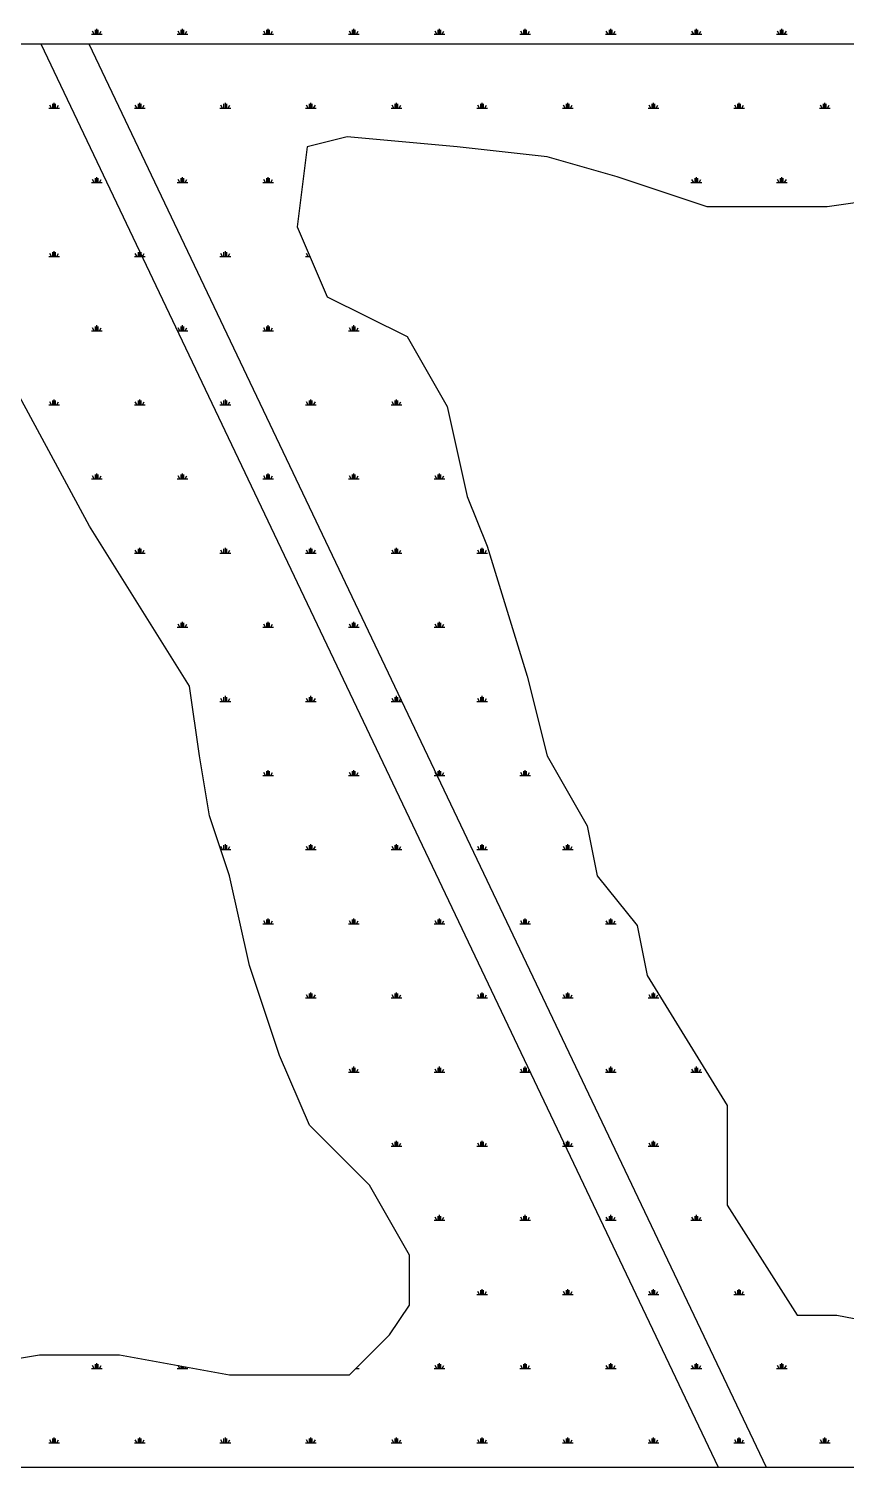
# Model space of a CAD drawing. Extents: x 0 to 23.8, y 0 to 31.4.
# Drawn here: x 8.251 to 10.637, y 17.038 to 21.239 of the extents above; entities that cross this region are included whole.
import ezdxf

# ---------------------------------------------------------------- set-up
doc = ezdxf.new("R2010")
doc.units = 0
doc.header["$LTSCALE"] = 0.39999
doc.header["$MEASUREMENT"] = 0
doc.layers.get('0').update_dxf_attribs({"linetype": 'CONTINUOUS'})
doc.layers.add('STRCTR', color=7, linetype='CONTINUOUS')

# ---------------------------------------------------------------- blocks, each defined once
blk = doc.blocks.new('*X0')
at = {"color": 0, "linetype": 'CONTINUOUS'}
for p, q in [((6.375, 21.4341), (6.4062, 21.4341)), ((6.3828, 21.4341), (6.3778, 21.4428)), ((6.3867, 21.4341), (6.3867, 21.4466)), ((6.3906, 21.4341), (6.3906, 21.4498)), ((6.3945, 21.4341), (6.3945, 21.4466)), ((6.3984, 21.4341), (6.4034, 21.4428)), ((6.625, 21.4341), (6.6562, 21.4341)), ((6.6328, 21.4341), (6.6278, 21.4428)), ((6.6367, 21.4341), (6.6367, 21.4466)), ((6.6406, 21.4341), (6.6406, 21.4498)), ((6.6445, 21.4341), (6.6445, 21.4466)), ((6.6484, 21.4341), (6.6534, 21.4428)), ((6.875, 21.4341), (6.9062, 21.4341)), ((6.8828, 21.4341), (6.8778, 21.4428)), ((6.8867, 21.4341), (6.8867, 21.4466)), ((6.8906, 21.4341), (6.8906, 21.4498)), ((6.8945, 21.4341), (6.8945, 21.4466)), ((6.8984, 21.4341), (6.9034, 21.4428)), ((7.125, 21.4341), (7.1562, 21.4341)), ((7.1328, 21.4341), (7.1278, 21.4428)), ((7.1367, 21.4341), (7.1367, 21.4466)), ((7.1406, 21.4341), (7.1406, 21.4498)), ((7.1445, 21.4341), (7.1445, 21.4466)), ((7.1484, 21.4341), (7.1534, 21.4428)), ((7.375, 21.4341), (7.4062, 21.4341)), ((7.3828, 21.4341), (7.3778, 21.4428)), ((7.3867, 21.4341), (7.3867, 21.4466)), ((7.3906, 21.4341), (7.3906, 21.4498)), ((7.3945, 21.4341), (7.3945, 21.4466)), ((7.3984, 21.4341), (7.4034, 21.4428)), ((7.625, 21.4341), (7.6562, 21.4341)), ((7.6328, 21.4341), (7.6278, 21.4428)), ((7.6367, 21.4341), (7.6367, 21.4466)), ((7.6406, 21.4341), (7.6406, 21.4498)), ((7.6445, 21.4341), (7.6445, 21.4466)), ((7.6484, 21.4341), (7.6534, 21.4428)), ((7.875, 21.4341), (7.9062, 21.4341)), ((7.8828, 21.4341), (7.8778, 21.4428)), ((7.8867, 21.4341), (7.8867, 21.4466)), ((7.8906, 21.4341), (7.8906, 21.4498)), ((7.8945, 21.4341), (7.8945, 21.4466)), ((7.8984, 21.4341), (7.9034, 21.4428)), ((8.125, 21.4341), (8.1562, 21.4341)), ((8.1328, 21.4341), (8.1278, 21.4428)), ((8.1367, 21.4341), (8.1367, 21.4466)), ((8.1406, 21.4341), (8.1406, 21.4498)), ((8.1445, 21.4341), (8.1445, 21.4466)), ((8.1484, 21.4341), (8.1534, 21.4428)), ((8.375, 21.4341), (8.4062, 21.4341)), ((8.3828, 21.4341), (8.3778, 21.4428)), ((8.3867, 21.4341), (8.3867, 21.4466)), ((8.3906, 21.4341), (8.3906, 21.4498)), ((8.3945, 21.4341), (8.3945, 21.4466)), ((8.3984, 21.4341), (8.4034, 21.4428)), ((8.625, 21.4341), (8.6562, 21.4341)), ((8.6328, 21.4341), (8.6278, 21.4428)), ((8.6367, 21.4341), (8.6367, 21.4466)), ((8.6406, 21.4341), (8.6406, 21.4498)), ((8.6445, 21.4341), (8.6445, 21.4466)), ((8.6484, 21.4341), (8.6534, 21.4428)), ((6.5, 21.2176), (6.5312, 21.2176)), ((6.5078, 21.2176), (6.5028, 21.2263)), ((6.5117, 21.2176), (6.5117, 21.2301)), ((6.5156, 21.2176), (6.5156, 21.2332)), ((6.5195, 21.2176), (6.5195, 21.2301)), ((6.5234, 21.2176), (6.5284, 21.2263)), ((6.75, 21.2176), (6.7812, 21.2176)), ((6.7578, 21.2176), (6.7528, 21.2263)), ((6.7617, 21.2176), (6.7617, 21.2301)), ((6.7656, 21.2176), (6.7656, 21.2332)), ((6.7695, 21.2176), (6.7695, 21.2301)), ((6.7734, 21.2176), (6.7784, 21.2263)), ((7, 21.2176), (7.0312, 21.2176)), ((7.0078, 21.2176), (7.0028, 21.2263)), ((7.0117, 21.2176), (7.0117, 21.2301)), ((7.0156, 21.2176), (7.0156, 21.2332)), ((7.0195, 21.2176), (7.0195, 21.2301)), ((7.0234, 21.2176), (7.0284, 21.2263)), ((8.25, 21.2176), (8.2812, 21.2176)), ((8.2578, 21.2176), (8.2528, 21.2263)), ((8.2617, 21.2176), (8.2617, 21.2301)), ((8.2656, 21.2176), (8.2656, 21.2332)), ((8.2695, 21.2176), (8.2695, 21.2301)), ((8.2734, 21.2176), (8.2784, 21.2263)), ((8.5, 21.2176), (8.5312, 21.2176)), ((8.5078, 21.2176), (8.5028, 21.2263)), ((8.5117, 21.2176), (8.5117, 21.2301)), ((8.5156, 21.2176), (8.5156, 21.2332)), ((8.5195, 21.2176), (8.5195, 21.2301)), ((8.5234, 21.2176), (8.5284, 21.2263)), ((6.3828, 21.0011), (6.3778, 21.0098)), ((6.3867, 21.0011), (6.3867, 21.0136)), ((6.3906, 21.0011), (6.3906, 21.0167)), ((6.3945, 21.0011), (6.3945, 21.0136)), ((6.3984, 21.0011), (6.4034, 21.0098)), ((6.6328, 21.0011), (6.6278, 21.0098)), ((6.6367, 21.0011), (6.6367, 21.0136)), ((6.6406, 21.0011), (6.6406, 21.0167)), ((6.6445, 21.0011), (6.6445, 21.0136)), ((6.6484, 21.0011), (6.6534, 21.0098)), ((6.8828, 21.0011), (6.8778, 21.0098)), ((6.8867, 21.0011), (6.8867, 21.0136)), ((6.8906, 21.0011), (6.8906, 21.0167)), ((6.8945, 21.0011), (6.8945, 21.0136)), ((6.8984, 21.0011), (6.9034, 21.0098)), ((7.1328, 21.0011), (7.1278, 21.0098)), ((6.375, 21.0011), (6.4062, 21.0011)), ((6.625, 21.0011), (6.6562, 21.0011)), ((6.875, 21.0011), (6.9062, 21.0011)), ((7.125, 21.0011), (7.1373, 21.0011)), ((7.1367, 21.0011), (7.1367, 21.0024)), ((6.5117, 20.7846), (6.5117, 20.7971)), ((6.5156, 20.7846), (6.5156, 20.8002)), ((6.5195, 20.7846), (6.5195, 20.7971)), ((6.7617, 20.7846), (6.7617, 20.7971)), ((6.7656, 20.7846), (6.7656, 20.8002)), ((6.7695, 20.7846), (6.7695, 20.7971)), ((7.0117, 20.7846), (7.0117, 20.7971)), ((7.0156, 20.7846), (7.0156, 20.8002)), ((7.0195, 20.7846), (7.0195, 20.7971)), ((7.2617, 20.7846), (7.2617, 20.7971)), ((7.2656, 20.7846), (7.2656, 20.8002)), ((7.2695, 20.7846), (7.2695, 20.7971)), ((6.5, 20.7846), (6.5312, 20.7846)), ((6.5078, 20.7846), (6.5028, 20.7933)), ((6.5234, 20.7846), (6.5284, 20.7933)), ((6.75, 20.7846), (6.7812, 20.7846)), ((6.7578, 20.7846), (6.7528, 20.7933)), ((6.7734, 20.7846), (6.7784, 20.7933)), ((7, 20.7846), (7.0312, 20.7846)), ((7.0078, 20.7846), (7.0028, 20.7933)), ((7.0234, 20.7846), (7.0284, 20.7933)), ((7.25, 20.7846), (7.2812, 20.7846)), ((7.2578, 20.7846), (7.2528, 20.7933)), ((7.2734, 20.7846), (7.2784, 20.7933)), ((6.375, 20.5681), (6.4062, 20.5681)), ((6.3828, 20.5681), (6.3778, 20.5768)), ((6.3867, 20.5681), (6.3867, 20.5806)), ((6.3906, 20.5681), (6.3906, 20.5837)), ((6.3945, 20.5681), (6.3945, 20.5806)), ((6.3984, 20.5681), (6.4034, 20.5768)), ((6.625, 20.5681), (6.6562, 20.5681)), ((6.6328, 20.5681), (6.6278, 20.5768)), ((6.6367, 20.5681), (6.6367, 20.5806)), ((6.6406, 20.5681), (6.6406, 20.5837)), ((6.6445, 20.5681), (6.6445, 20.5806)), ((6.6484, 20.5681), (6.6534, 20.5768)), ((6.875, 20.5681), (6.9062, 20.5681)), ((6.8828, 20.5681), (6.8778, 20.5768)), ((6.8867, 20.5681), (6.8867, 20.5806)), ((6.8906, 20.5681), (6.8906, 20.5837)), ((6.8945, 20.5681), (6.8945, 20.5806)), ((6.8984, 20.5681), (6.9034, 20.5768)), ((7.125, 20.5681), (7.1562, 20.5681)), ((7.1328, 20.5681), (7.1278, 20.5768)), ((7.1367, 20.5681), (7.1367, 20.5806)), ((7.1406, 20.5681), (7.1406, 20.5837)), ((7.1445, 20.5681), (7.1445, 20.5806)), ((7.1484, 20.5681), (7.1534, 20.5768)), ((7.375, 20.5681), (7.4062, 20.5681)), ((7.3828, 20.5681), (7.3778, 20.5768)), ((7.3867, 20.5681), (7.3867, 20.5806)), ((7.3906, 20.5681), (7.3906, 20.5837)), ((7.3945, 20.5681), (7.3945, 20.5806)), ((7.3984, 20.5681), (7.4034, 20.5768)), ((6.5, 20.3516), (6.5312, 20.3516)), ((6.5078, 20.3516), (6.5028, 20.3603)), ((6.5117, 20.3516), (6.5117, 20.3641)), ((6.5156, 20.3516), (6.5156, 20.3672)), ((6.5195, 20.3516), (6.5195, 20.3641)), ((6.5234, 20.3516), (6.5284, 20.3603)), ((6.75, 20.3516), (6.7812, 20.3516)), ((6.7578, 20.3516), (6.7528, 20.3603)), ((6.7617, 20.3516), (6.7617, 20.3641)), ((6.7656, 20.3516), (6.7656, 20.3672)), ((6.7695, 20.3516), (6.7695, 20.3641)), ((6.7734, 20.3516), (6.7784, 20.3603)), ((7, 20.3516), (7.0312, 20.3516)), ((7.0078, 20.3516), (7.0028, 20.3603)), ((7.0117, 20.3516), (7.0117, 20.3641)), ((7.0156, 20.3516), (7.0156, 20.3672)), ((7.0195, 20.3516), (7.0195, 20.3641)), ((7.0234, 20.3516), (7.0284, 20.3603)), ((7.25, 20.3516), (7.2812, 20.3516)), ((7.2578, 20.3516), (7.2528, 20.3603)), ((7.2617, 20.3516), (7.2617, 20.3641)), ((7.2656, 20.3516), (7.2656, 20.3672)), ((7.2695, 20.3516), (7.2695, 20.3641)), ((7.2734, 20.3516), (7.2784, 20.3603)), ((7.5, 20.3516), (7.5312, 20.3516)), ((7.5078, 20.3516), (7.5028, 20.3603)), ((7.5117, 20.3516), (7.5117, 20.3641)), ((7.5156, 20.3516), (7.5156, 20.3672)), ((7.5195, 20.3516), (7.5195, 20.3641)), ((7.5234, 20.3516), (7.5284, 20.3603)), ((6.625, 20.1351), (6.6562, 20.1351)), ((6.6328, 20.1351), (6.6278, 20.1438)), ((6.6367, 20.1351), (6.6367, 20.1476)), ((6.6406, 20.1351), (6.6406, 20.1507)), ((6.6445, 20.1351), (6.6445, 20.1476)), ((6.6484, 20.1351), (6.6534, 20.1438)), ((6.875, 20.1351), (6.9062, 20.1351)), ((6.8828, 20.1351), (6.8778, 20.1438)), ((6.8867, 20.1351), (6.8867, 20.1476)), ((6.8906, 20.1351), (6.8906, 20.1507)), ((6.8945, 20.1351), (6.8945, 20.1476)), ((6.8984, 20.1351), (6.9034, 20.1438)), ((7.125, 20.1351), (7.1562, 20.1351)), ((7.1328, 20.1351), (7.1278, 20.1438)), ((7.1367, 20.1351), (7.1367, 20.1476)), ((7.1406, 20.1351), (7.1406, 20.1507)), ((7.1445, 20.1351), (7.1445, 20.1476)), ((7.1484, 20.1351), (7.1534, 20.1438)), ((7.375, 20.1351), (7.4062, 20.1351)), ((7.3828, 20.1351), (7.3778, 20.1438)), ((7.3867, 20.1351), (7.3867, 20.1476)), ((7.3906, 20.1351), (7.3906, 20.1507)), ((7.3945, 20.1351), (7.3945, 20.1476)), ((7.3984, 20.1351), (7.4034, 20.1438)), ((7.625, 20.1351), (7.6562, 20.1351)), ((7.6328, 20.1351), (7.6278, 20.1438)), ((7.6367, 20.1351), (7.6367, 20.1476)), ((7.6406, 20.1351), (7.6406, 20.1507)), ((7.6445, 20.1351), (7.6445, 20.1476)), ((7.6484, 20.1351), (7.6534, 20.1438)), ((6.75, 19.9186), (6.7812, 19.9186)), ((6.7578, 19.9186), (6.7528, 19.9272)), ((6.7617, 19.9186), (6.7617, 19.9311)), ((6.7656, 19.9186), (6.7656, 19.9342)), ((6.7695, 19.9186), (6.7695, 19.9311)), ((6.7734, 19.9186), (6.7784, 19.9272)), ((7, 19.9186), (7.0312, 19.9186)), ((7.0078, 19.9186), (7.0028, 19.9272)), ((7.0117, 19.9186), (7.0117, 19.9311)), ((7.0156, 19.9186), (7.0156, 19.9342)), ((7.0195, 19.9186), (7.0195, 19.9311)), ((7.0234, 19.9186), (7.0284, 19.9272)), ((7.25, 19.9186), (7.2812, 19.9186)), ((7.2578, 19.9186), (7.2528, 19.9272)), ((7.2617, 19.9186), (7.2617, 19.9311)), ((7.2656, 19.9186), (7.2656, 19.9342)), ((7.2695, 19.9186), (7.2695, 19.9311)), ((7.2734, 19.9186), (7.2784, 19.9272)), ((7.5, 19.9186), (7.5312, 19.9186)), ((7.5078, 19.9186), (7.5028, 19.9272)), ((7.5117, 19.9186), (7.5117, 19.9311)), ((7.5156, 19.9186), (7.5156, 19.9342)), ((7.5195, 19.9186), (7.5195, 19.9311)), ((7.5234, 19.9186), (7.5284, 19.9272)), ((6.8828, 19.7021), (6.8778, 19.7107)), ((6.8867, 19.7021), (6.8867, 19.7146)), ((6.8906, 19.7021), (6.8906, 19.7177)), ((6.8945, 19.7021), (6.8945, 19.7146)), ((6.8984, 19.7021), (6.9034, 19.7107)), ((7.1328, 19.7021), (7.1278, 19.7107)), ((7.1367, 19.7021), (7.1367, 19.7146)), ((7.1406, 19.7021), (7.1406, 19.7177)), ((7.1445, 19.7021), (7.1445, 19.7146)), ((7.1484, 19.7021), (7.1534, 19.7107)), ((7.3828, 19.7021), (7.3778, 19.7107)), ((7.3867, 19.7021), (7.3867, 19.7146)), ((7.3906, 19.7021), (7.3906, 19.7177)), ((7.3945, 19.7021), (7.3945, 19.7146)), ((7.3984, 19.7021), (7.4034, 19.7107)), ((7.6328, 19.7021), (7.6278, 19.7107)), ((7.6367, 19.7021), (7.6367, 19.7146)), ((7.6406, 19.7021), (7.6406, 19.7177)), ((7.6445, 19.7021), (7.6445, 19.7146)), ((7.6484, 19.7021), (7.6534, 19.7107)), ((6.875, 19.7021), (6.9062, 19.7021)), ((7.125, 19.7021), (7.1562, 19.7021)), ((7.375, 19.7021), (7.4062, 19.7021)), ((7.625, 19.7021), (7.6562, 19.7021)), ((7.0078, 19.4856), (7.0028, 19.4942)), ((7.0117, 19.4856), (7.0117, 19.4981)), ((7.0156, 19.4856), (7.0156, 19.5012)), ((7.0195, 19.4856), (7.0195, 19.4981)), ((7.0234, 19.4856), (7.0284, 19.4942)), ((7.2578, 19.4856), (7.2528, 19.4942)), ((7.2617, 19.4856), (7.2617, 19.4981)), ((7.2656, 19.4856), (7.2656, 19.5012)), ((7.2695, 19.4856), (7.2695, 19.4981)), ((7.2734, 19.4856), (7.2784, 19.4942)), ((7.5078, 19.4856), (7.5028, 19.4942)), ((7.5117, 19.4856), (7.5117, 19.4981)), ((7.5156, 19.4856), (7.5156, 19.5012)), ((7.5195, 19.4856), (7.5195, 19.4981)), ((7.5234, 19.4856), (7.5284, 19.4942)), ((7.7578, 19.4856), (7.7528, 19.4942)), ((7.7617, 19.4856), (7.7617, 19.4981)), ((7.7656, 19.4856), (7.7656, 19.5012)), ((7.7695, 19.4856), (7.7695, 19.4981)), ((7.7734, 19.4856), (7.7784, 19.4942)), ((7, 19.4856), (7.0312, 19.4856)), ((7.25, 19.4856), (7.2812, 19.4856)), ((7.5, 19.4856), (7.5312, 19.4856)), ((7.75, 19.4856), (7.7812, 19.4856)), ((6.8906, 19.2691), (6.8906, 19.2847)), ((7.1406, 19.2691), (7.1406, 19.2847)), ((7.3906, 19.2691), (7.3906, 19.2847)), ((7.6406, 19.2691), (7.6406, 19.2847)), ((7.8906, 19.2691), (7.8906, 19.2847)), ((6.8775, 19.2691), (6.9062, 19.2691)), ((6.8828, 19.2691), (6.8778, 19.2777)), ((6.8867, 19.2691), (6.8867, 19.2816)), ((6.8945, 19.2691), (6.8945, 19.2816)), ((6.8984, 19.2691), (6.9034, 19.2777)), ((7.125, 19.2691), (7.1562, 19.2691)), ((7.1328, 19.2691), (7.1278, 19.2777)), ((7.1367, 19.2691), (7.1367, 19.2816)), ((7.1445, 19.2691), (7.1445, 19.2816)), ((7.1484, 19.2691), (7.1534, 19.2777)), ((7.375, 19.2691), (7.4062, 19.2691)), ((7.3828, 19.2691), (7.3778, 19.2777)), ((7.3867, 19.2691), (7.3867, 19.2816)), ((7.3945, 19.2691), (7.3945, 19.2816)), ((7.3984, 19.2691), (7.4034, 19.2777)), ((7.625, 19.2691), (7.6562, 19.2691)), ((7.6328, 19.2691), (7.6278, 19.2777)), ((7.6367, 19.2691), (7.6367, 19.2816)), ((7.6445, 19.2691), (7.6445, 19.2816)), ((7.6484, 19.2691), (7.6534, 19.2777)), ((7.875, 19.2691), (7.9062, 19.2691)), ((7.8828, 19.2691), (7.8778, 19.2777)), ((7.8867, 19.2691), (7.8867, 19.2816)), ((7.8945, 19.2691), (7.8945, 19.2816)), ((7.8984, 19.2691), (7.9034, 19.2777)), ((7, 19.0526), (7.0312, 19.0526)), ((7.0078, 19.0526), (7.0028, 19.0612)), ((7.0117, 19.0526), (7.0117, 19.0651)), ((7.0156, 19.0526), (7.0156, 19.0682)), ((7.0195, 19.0526), (7.0195, 19.0651)), ((7.0234, 19.0526), (7.0284, 19.0612)), ((7.25, 19.0526), (7.2812, 19.0526)), ((7.2578, 19.0526), (7.2528, 19.0612)), ((7.2617, 19.0526), (7.2617, 19.0651)), ((7.2656, 19.0526), (7.2656, 19.0682)), ((7.2695, 19.0526), (7.2695, 19.0651)), ((7.2734, 19.0526), (7.2784, 19.0612)), ((7.5, 19.0526), (7.5312, 19.0526)), ((7.5078, 19.0526), (7.5028, 19.0612)), ((7.5117, 19.0526), (7.5117, 19.0651)), ((7.5156, 19.0526), (7.5156, 19.0682)), ((7.5195, 19.0526), (7.5195, 19.0651)), ((7.5234, 19.0526), (7.5284, 19.0612)), ((7.75, 19.0526), (7.7812, 19.0526)), ((7.7578, 19.0526), (7.7528, 19.0612)), ((7.7617, 19.0526), (7.7617, 19.0651)), ((7.7656, 19.0526), (7.7656, 19.0682)), ((7.7695, 19.0526), (7.7695, 19.0651)), ((7.7734, 19.0526), (7.7784, 19.0612)), ((8, 19.0526), (8.0312, 19.0526)), ((8.0078, 19.0526), (8.0028, 19.0612)), ((8.0117, 19.0526), (8.0117, 19.0651)), ((8.0156, 19.0526), (8.0156, 19.0682)), ((8.0195, 19.0526), (8.0195, 19.0651)), ((8.0234, 19.0526), (8.0284, 19.0612)), ((7.125, 18.8361), (7.1562, 18.8361)), ((7.1328, 18.8361), (7.1278, 18.8447)), ((7.1367, 18.8361), (7.1367, 18.8486)), ((7.1406, 18.8361), (7.1406, 18.8517)), ((7.1445, 18.8361), (7.1445, 18.8486)), ((7.1484, 18.8361), (7.1534, 18.8447)), ((7.375, 18.8361), (7.4062, 18.8361)), ((7.3828, 18.8361), (7.3778, 18.8447)), ((7.3867, 18.8361), (7.3867, 18.8486)), ((7.3906, 18.8361), (7.3906, 18.8517)), ((7.3945, 18.8361), (7.3945, 18.8486)), ((7.3984, 18.8361), (7.4034, 18.8447)), ((7.625, 18.8361), (7.6562, 18.8361)), ((7.6328, 18.8361), (7.6278, 18.8447)), ((7.6367, 18.8361), (7.6367, 18.8486)), ((7.6406, 18.8361), (7.6406, 18.8517)), ((7.6445, 18.8361), (7.6445, 18.8486)), ((7.6484, 18.8361), (7.6534, 18.8447)), ((7.875, 18.8361), (7.9062, 18.8361)), ((7.8828, 18.8361), (7.8778, 18.8447)), ((7.8867, 18.8361), (7.8867, 18.8486)), ((7.8906, 18.8361), (7.8906, 18.8517)), ((7.8945, 18.8361), (7.8945, 18.8486)), ((7.8984, 18.8361), (7.9034, 18.8447)), ((8.125, 18.8361), (8.1562, 18.8361)), ((8.1328, 18.8361), (8.1278, 18.8447)), ((8.1367, 18.8361), (8.1367, 18.8486)), ((8.1406, 18.8361), (8.1406, 18.8517)), ((8.1445, 18.8361), (8.1445, 18.8486)), ((8.1484, 18.8361), (8.1534, 18.8447)), ((7.25, 18.6195), (7.2812, 18.6195)), ((7.2578, 18.6195), (7.2528, 18.6282)), ((7.2617, 18.6195), (7.2617, 18.632)), ((7.2656, 18.6195), (7.2656, 18.6352)), ((7.2695, 18.6195), (7.2695, 18.632)), ((7.2734, 18.6195), (7.2784, 18.6282)), ((7.5, 18.6195), (7.5312, 18.6195)), ((7.5078, 18.6195), (7.5028, 18.6282)), ((7.5117, 18.6195), (7.5117, 18.632)), ((7.5156, 18.6195), (7.5156, 18.6352)), ((7.5195, 18.6195), (7.5195, 18.632)), ((7.5234, 18.6195), (7.5284, 18.6282)), ((7.75, 18.6195), (7.7812, 18.6195)), ((7.7578, 18.6195), (7.7528, 18.6282)), ((7.7617, 18.6195), (7.7617, 18.632)), ((7.7656, 18.6195), (7.7656, 18.6352)), ((7.7695, 18.6195), (7.7695, 18.632)), ((7.7734, 18.6195), (7.7784, 18.6282)), ((8, 18.6195), (8.0312, 18.6195)), ((8.0078, 18.6195), (8.0028, 18.6282)), ((8.0117, 18.6195), (8.0117, 18.632)), ((8.0156, 18.6195), (8.0156, 18.6352)), ((8.0195, 18.6195), (8.0195, 18.632)), ((8.0234, 18.6195), (8.0284, 18.6282)), ((8.25, 18.6195), (8.2812, 18.6195)), ((8.2578, 18.6195), (8.2528, 18.6282)), ((8.2617, 18.6195), (8.2617, 18.632)), ((8.2656, 18.6195), (8.2656, 18.6352)), ((8.2695, 18.6195), (8.2695, 18.632)), ((8.2734, 18.6195), (8.2784, 18.6282)), ((7.375, 18.403), (7.4062, 18.403)), ((7.3828, 18.403), (7.3778, 18.4117)), ((7.3867, 18.403), (7.3867, 18.4155)), ((7.3906, 18.403), (7.3906, 18.4187)), ((7.3945, 18.403), (7.3945, 18.4155)), ((7.3984, 18.403), (7.4034, 18.4117)), ((7.625, 18.403), (7.6562, 18.403)), ((7.6328, 18.403), (7.6278, 18.4117)), ((7.6367, 18.403), (7.6367, 18.4155)), ((7.6406, 18.403), (7.6406, 18.4187)), ((7.6445, 18.403), (7.6445, 18.4155)), ((7.6484, 18.403), (7.6534, 18.4117)), ((7.875, 18.403), (7.9062, 18.403)), ((7.8828, 18.403), (7.8778, 18.4117)), ((7.8867, 18.403), (7.8867, 18.4155)), ((7.8906, 18.403), (7.8906, 18.4187)), ((7.8945, 18.403), (7.8945, 18.4155)), ((7.8984, 18.403), (7.9034, 18.4117)), ((8.125, 18.403), (8.1562, 18.403)), ((8.1328, 18.403), (8.1278, 18.4117)), ((8.1367, 18.403), (8.1367, 18.4155)), ((8.1406, 18.403), (8.1406, 18.4187)), ((8.1445, 18.403), (8.1445, 18.4155)), ((8.1484, 18.403), (8.1534, 18.4117)), ((7.5078, 18.1865), (7.5028, 18.1952)), ((7.5117, 18.1865), (7.5117, 18.199)), ((7.5156, 18.1865), (7.5156, 18.2022)), ((7.5195, 18.1865), (7.5195, 18.199)), ((7.5234, 18.1865), (7.5284, 18.1952)), ((7.7578, 18.1865), (7.7528, 18.1952)), ((7.7617, 18.1865), (7.7617, 18.199)), ((7.7656, 18.1865), (7.7656, 18.2022)), ((7.7695, 18.1865), (7.7695, 18.199)), ((7.7734, 18.1865), (7.7784, 18.1952)), ((8.0078, 18.1865), (8.0028, 18.1952)), ((8.0117, 18.1865), (8.0117, 18.199)), ((8.0156, 18.1865), (8.0156, 18.2022)), ((8.0195, 18.1865), (8.0195, 18.199)), ((8.0234, 18.1865), (8.0284, 18.1952)), ((8.2578, 18.1865), (8.2528, 18.1952)), ((8.2617, 18.1865), (8.2617, 18.199)), ((8.2656, 18.1865), (8.2656, 18.2022)), ((8.2695, 18.1865), (8.2695, 18.199)), ((8.2734, 18.1865), (8.2784, 18.1952)), ((7.5, 18.1865), (7.5312, 18.1865)), ((7.75, 18.1865), (7.7812, 18.1865)), ((8, 18.1865), (8.0312, 18.1865)), ((8.25, 18.1865), (8.2812, 18.1865)), ((7.6367, 17.97), (7.6367, 17.9825)), ((7.6406, 17.97), (7.6406, 17.9857)), ((7.6445, 17.97), (7.6445, 17.9825)), ((7.8867, 17.97), (7.8867, 17.9825)), ((7.8906, 17.97), (7.8906, 17.9857)), ((7.8945, 17.97), (7.8945, 17.9825)), ((8.1367, 17.97), (8.1367, 17.9825)), ((8.1406, 17.97), (8.1406, 17.9857)), ((8.1445, 17.97), (8.1445, 17.9825)), ((8.3867, 17.97), (8.3867, 17.9825)), ((8.3906, 17.97), (8.3906, 17.9857)), ((8.3945, 17.97), (8.3945, 17.9825)), ((7.625, 17.97), (7.6562, 17.97)), ((7.6328, 17.97), (7.6278, 17.9787)), ((7.6484, 17.97), (7.6534, 17.9787)), ((7.875, 17.97), (7.9062, 17.97)), ((7.8828, 17.97), (7.8778, 17.9787)), ((7.8984, 17.97), (7.9034, 17.9787)), ((8.125, 17.97), (8.1562, 17.97)), ((8.1328, 17.97), (8.1278, 17.9787)), ((8.1484, 17.97), (8.1534, 17.9787)), ((8.375, 17.97), (8.4062, 17.97)), ((8.3828, 17.97), (8.3778, 17.9787)), ((8.3984, 17.97), (8.4034, 17.9787)), ((6.5, 17.7535), (6.5312, 17.7535)), ((6.5078, 17.7535), (6.5028, 17.7622)), ((6.5117, 17.7535), (6.5117, 17.766)), ((6.5156, 17.7535), (6.5156, 17.7691)), ((6.5195, 17.7535), (6.5195, 17.766)), ((6.5234, 17.7535), (6.5284, 17.7622)), ((6.75, 17.7535), (6.7812, 17.7535)), ((6.7578, 17.7535), (6.7528, 17.7622)), ((6.7617, 17.7535), (6.7617, 17.7606)), ((6.7656, 17.7535), (6.7656, 17.7599)), ((6.7695, 17.7535), (6.7695, 17.7592)), ((6.7734, 17.7535), (6.776, 17.758)), ((7.2718, 17.7535), (7.2812, 17.7535)), ((7.2734, 17.7535), (7.2757, 17.7574)), ((7.5, 17.7535), (7.5312, 17.7535)), ((7.5078, 17.7535), (7.5028, 17.7622)), ((7.5117, 17.7535), (7.5117, 17.766)), ((7.5156, 17.7535), (7.5156, 17.7691)), ((7.5195, 17.7535), (7.5195, 17.766)), ((7.5234, 17.7535), (7.5284, 17.7622)), ((7.75, 17.7535), (7.7812, 17.7535)), ((7.7578, 17.7535), (7.7528, 17.7622)), ((7.7617, 17.7535), (7.7617, 17.766)), ((7.7656, 17.7535), (7.7656, 17.7691)), ((7.7695, 17.7535), (7.7695, 17.766)), ((7.7734, 17.7535), (7.7784, 17.7622)), ((8, 17.7535), (8.0312, 17.7535)), ((8.0078, 17.7535), (8.0028, 17.7622)), ((8.0117, 17.7535), (8.0117, 17.766)), ((8.0156, 17.7535), (8.0156, 17.7691)), ((8.0195, 17.7535), (8.0195, 17.766)), ((8.0234, 17.7535), (8.0284, 17.7622)), ((8.25, 17.7535), (8.2812, 17.7535)), ((8.2578, 17.7535), (8.2528, 17.7622)), ((8.2617, 17.7535), (8.2617, 17.766)), ((8.2656, 17.7535), (8.2656, 17.7691)), ((8.2695, 17.7535), (8.2695, 17.766)), ((8.2734, 17.7535), (8.2784, 17.7622)), ((8.5, 17.7535), (8.5312, 17.7535)), ((8.5078, 17.7535), (8.5028, 17.7622)), ((8.5117, 17.7535), (8.5117, 17.766)), ((8.5156, 17.7535), (8.5156, 17.7691)), ((8.5195, 17.7535), (8.5195, 17.766)), ((8.5234, 17.7535), (8.5284, 17.7622)), ((6.375, 17.537), (6.4062, 17.537)), ((6.3828, 17.537), (6.3778, 17.5457)), ((6.3867, 17.537), (6.3867, 17.5495)), ((6.3906, 17.537), (6.3906, 17.5526)), ((6.3945, 17.537), (6.3945, 17.5495)), ((6.3984, 17.537), (6.4034, 17.5457)), ((6.625, 17.537), (6.6562, 17.537)), ((6.6328, 17.537), (6.6278, 17.5457)), ((6.6367, 17.537), (6.6367, 17.5495)), ((6.6406, 17.537), (6.6406, 17.5526)), ((6.6445, 17.537), (6.6445, 17.5495)), ((6.6484, 17.537), (6.6534, 17.5457)), ((6.875, 17.537), (6.9062, 17.537)), ((6.8828, 17.537), (6.8778, 17.5457)), ((6.8867, 17.537), (6.8867, 17.5495)), ((6.8906, 17.537), (6.8906, 17.5526)), ((6.8945, 17.537), (6.8945, 17.5495)), ((6.8984, 17.537), (6.9034, 17.5457)), ((7.125, 17.537), (7.1562, 17.537)), ((7.1328, 17.537), (7.1278, 17.5457)), ((7.1367, 17.537), (7.1367, 17.5495)), ((7.1406, 17.537), (7.1406, 17.5526)), ((7.1445, 17.537), (7.1445, 17.5495)), ((7.1484, 17.537), (7.1534, 17.5457)), ((7.375, 17.537), (7.4062, 17.537)), ((7.3828, 17.537), (7.3778, 17.5457)), ((7.3867, 17.537), (7.3867, 17.5495)), ((7.3906, 17.537), (7.3906, 17.5526)), ((7.3945, 17.537), (7.3945, 17.5495)), ((7.3984, 17.537), (7.4034, 17.5457)), ((7.625, 17.537), (7.6562, 17.537)), ((7.6328, 17.537), (7.6278, 17.5457)), ((7.6367, 17.537), (7.6367, 17.5495)), ((7.6406, 17.537), (7.6406, 17.5526)), ((7.6445, 17.537), (7.6445, 17.5495)), ((7.6484, 17.537), (7.6534, 17.5457)), ((7.875, 17.537), (7.9062, 17.537)), ((7.8828, 17.537), (7.8778, 17.5457)), ((7.8867, 17.537), (7.8867, 17.5495)), ((7.8906, 17.537), (7.8906, 17.5526)), ((7.8945, 17.537), (7.8945, 17.5495)), ((7.8984, 17.537), (7.9034, 17.5457)), ((8.125, 17.537), (8.1562, 17.537)), ((8.1328, 17.537), (8.1278, 17.5457)), ((8.1367, 17.537), (8.1367, 17.5495)), ((8.1406, 17.537), (8.1406, 17.5526)), ((8.1445, 17.537), (8.1445, 17.5495)), ((8.1484, 17.537), (8.1534, 17.5457)), ((8.375, 17.537), (8.4062, 17.537)), ((8.3828, 17.537), (8.3778, 17.5457)), ((8.3867, 17.537), (8.3867, 17.5495)), ((8.3906, 17.537), (8.3906, 17.5526)), ((8.3945, 17.537), (8.3945, 17.5495)), ((8.3984, 17.537), (8.4034, 17.5457)), ((8.625, 17.537), (8.6562, 17.537)), ((8.6328, 17.537), (8.6278, 17.5457)), ((8.6367, 17.537), (8.6367, 17.5495)), ((8.6406, 17.537), (8.6406, 17.5526)), ((8.6445, 17.537), (8.6445, 17.5495)), ((8.6484, 17.537), (8.6534, 17.5457))]:
    blk.add_line(p, q, dxfattribs=at)
blk = doc.blocks.new('*X1')
at = {"color": 0, "linetype": 'CONTINUOUS'}
for p, q in [((6.5, 21.6506), (6.5312, 21.6506)), ((6.5078, 21.6506), (6.5028, 21.6593)), ((6.5117, 21.6506), (6.5117, 21.6631)), ((6.5156, 21.6506), (6.5156, 21.6663)), ((6.5195, 21.6506), (6.5195, 21.6631)), ((6.5234, 21.6506), (6.5284, 21.6593)), ((6.75, 21.6506), (6.7812, 21.6506)), ((6.7578, 21.6506), (6.7528, 21.6593)), ((6.7617, 21.6506), (6.7617, 21.6631)), ((6.7656, 21.6506), (6.7656, 21.6663)), ((6.7695, 21.6506), (6.7695, 21.6631)), ((6.7734, 21.6506), (6.7784, 21.6593)), ((7, 21.6506), (7.0312, 21.6506)), ((7.0078, 21.6506), (7.0028, 21.6593)), ((7.0117, 21.6506), (7.0117, 21.6631)), ((7.0156, 21.6506), (7.0156, 21.6663)), ((7.0195, 21.6506), (7.0195, 21.6631)), ((7.0234, 21.6506), (7.0284, 21.6593)), ((7.25, 21.6506), (7.2812, 21.6506)), ((7.2578, 21.6506), (7.2528, 21.6593)), ((7.2617, 21.6506), (7.2617, 21.6631)), ((7.2656, 21.6506), (7.2656, 21.6663)), ((7.2695, 21.6506), (7.2695, 21.6631)), ((7.2734, 21.6506), (7.2784, 21.6593)), ((7.5, 21.6506), (7.5312, 21.6506)), ((7.5078, 21.6506), (7.5028, 21.6593)), ((7.5117, 21.6506), (7.5117, 21.6631)), ((7.5156, 21.6506), (7.5156, 21.6663)), ((7.5195, 21.6506), (7.5195, 21.6631)), ((7.5234, 21.6506), (7.5284, 21.6593)), ((7.75, 21.6506), (7.7812, 21.6506)), ((7.7578, 21.6506), (7.7528, 21.6593)), ((7.7617, 21.6506), (7.7617, 21.6631)), ((7.7656, 21.6506), (7.7656, 21.6663)), ((7.7695, 21.6506), (7.7695, 21.6631)), ((7.7734, 21.6506), (7.7784, 21.6593)), ((8, 21.6506), (8.0312, 21.6506)), ((8.0078, 21.6506), (8.0028, 21.6593)), ((8.0117, 21.6506), (8.0117, 21.6631)), ((8.0156, 21.6506), (8.0156, 21.6663)), ((8.0195, 21.6506), (8.0195, 21.6631)), ((8.0234, 21.6506), (8.0284, 21.6593)), ((8.25, 21.6506), (8.2812, 21.6506)), ((8.2578, 21.6506), (8.2528, 21.6593)), ((8.2617, 21.6506), (8.2617, 21.6631)), ((8.2656, 21.6506), (8.2656, 21.6663)), ((8.2695, 21.6506), (8.2695, 21.6631)), ((8.2734, 21.6506), (8.2784, 21.6593)), ((8.5, 21.6506), (8.5312, 21.6506)), ((8.5078, 21.6506), (8.5028, 21.6593)), ((8.5117, 21.6506), (8.5117, 21.6631)), ((8.5156, 21.6506), (8.5156, 21.6663)), ((8.5195, 21.6506), (8.5195, 21.6631)), ((8.5234, 21.6506), (8.5284, 21.6593))]:
    blk.add_line(p, q, dxfattribs=at)

msp = doc.modelspace()

# ---------------------------------------------------------------- linework, layer by layer
at = {"layer": 'STRCTR', "color": 4, "linetype": 'CONTINUOUS'}
for p, q in [((5.2714, 21.1958), (20.2713, 21.1958)), ((8.2863, 21.1958), (10.2632, 17.0385)), ((8.4265, 21.1958), (10.4033, 17.0385)), ((5.2674, 17.0385), (20.2713, 17.0385))]:
    msp.add_line(p, q, dxfattribs=at)
for points in [[(10.9897, 20.7776), (10.5811, 20.7193), (10.2308, 20.7193), (9.9681, 20.8067), (9.7638, 20.865), (9.5011, 20.8942), (9.18, 20.9233), (9.0633, 20.8942), (9.0341, 20.6609), (9.1216, 20.4569), (9.3551, 20.3402), (9.4719, 20.1362), (9.5303, 19.8738), (9.5886, 19.728), (9.7054, 19.349), (9.7638, 19.1157), (9.8805, 18.9116), (9.9097, 18.7659), (10.0265, 18.6201), (10.0557, 18.4743), (10.2892, 18.0953), (10.2892, 17.8037), (10.4935, 17.483), (10.6102, 17.483), (10.7562, 17.4539)], [(7.9321, 17.3081), (8.2824, 17.3664), (8.5159, 17.3664), (8.837, 17.3081), (9.0121, 17.3081), (9.1873, 17.3081), (9.304, 17.4247), (9.3624, 17.5122), (9.3624, 17.658), (9.2456, 17.862), (9.0705, 18.037), (8.9829, 18.2411), (8.8954, 18.5035), (8.837, 18.7659), (8.7786, 18.9408), (8.7494, 19.1157), (8.7202, 19.3198), (8.5743, 19.553), (8.4284, 19.7863), (8.224, 20.1653)]]:
    msp.add_lwpolyline(points, dxfattribs=at)

# ---------------------------------------------------------------- block references
for name in ['*X1', '*X0']:
    msp.add_blockref(name, (1.934, -0.4269), dxfattribs=at)

doc.saveas('drawing.dxf')
